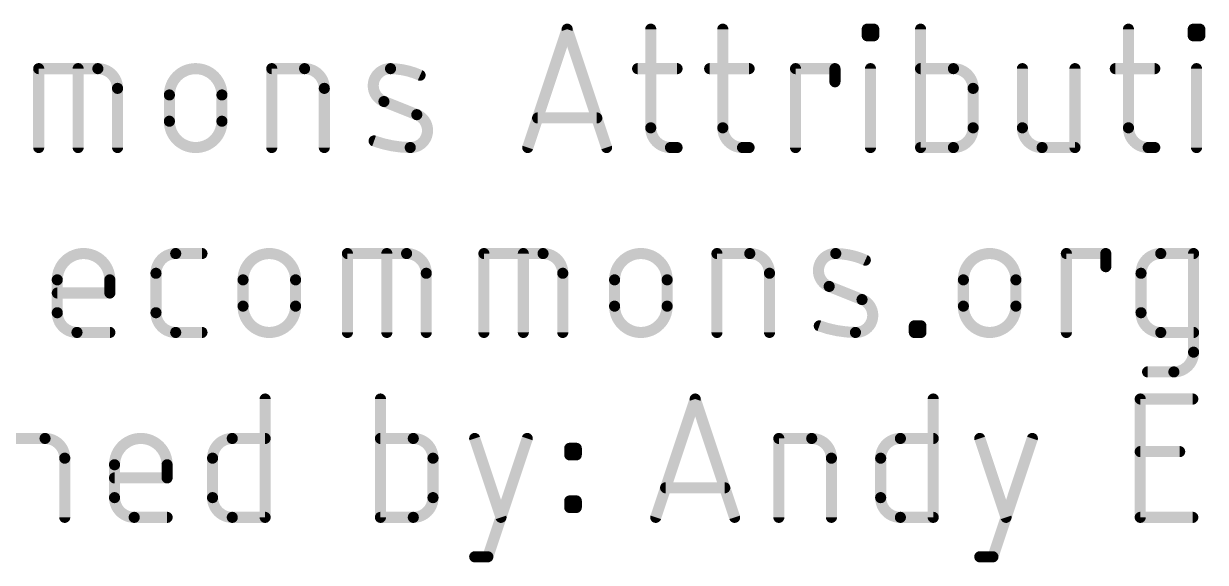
# Model space of a CAD drawing. Extents: x -17 to 92, y -61 to 85.
# Drawn here: x 21.87 to 38.11, y -6.89 to 0.51 of the extents above; entities that cross this region are included whole.
import ezdxf

# ---------------------------------------------------------------- set-up
doc = ezdxf.new("R2010")
doc.units = 0
doc.layers.add('20', color=31, linetype='CONTINUOUS')
doc.layers.add('51', color=253, linetype='CONTINUOUS')

msp = doc.modelspace()

# ---------------------------------------------------------------- linework, layer by layer
at = {"layer": '20', "const_width": 0.1524}
for points in [[(30.5562, -6.2738), (31.0981, -4.6482)], [(31.0981, -4.6482), (31.6399, -6.2738)], [(34.3698, -4.6482), (34.3698, -6.2738)], [(37.2146, -6.2738), (37.2146, -4.6482)], [(37.2146, -4.6482), (37.9371, -4.6482)], [(32.2478, -6.2738), (32.2478, -5.1901)], [(32.2478, -5.1901), (32.6994, -5.1901)], [(33.9183, -5.1901), (34.3698, -5.1901)], [(35.0094, -5.1901), (35.3706, -6.2738)], [(35.19, -6.8157), (35.7318, -5.1901)], [(37.2146, -5.3707), (37.7565, -5.3707)], [(32.9703, -5.461), (32.9703, -6.2738)], [(33.6473, -6.0029), (33.6473, -5.461)], [(31.5045, -5.8674), (30.6917, -5.8674)], [(34.3698, -6.2738), (33.9183, -6.2738)], [(37.9371, -6.2738), (37.2146, -6.2738)], [(35.0094, -6.8157), (35.19, -6.8157)]]:
    msp.add_lwpolyline(points, dxfattribs=at)
at = {"layer": '20'}
for points, const_width in [([(31.1342, -4.6362, 1), (31.0619, -4.6602)], 0.0762), ([(31.1342, -4.6602, 1), (31.0619, -4.6362)], 0.0762), ([(34.4079, -4.6482, 1), (34.3317, -4.6482)], 0.0762), ([(37.2527, -4.6482, 1), (37.1765, -4.6482)], 0.0762), ([(37.2146, -4.6101, 1), (37.2146, -4.6863)], 0.0762), ([(37.9371, -4.6863, 1), (37.9371, -4.6101)], 0.0762), ([(32.2859, -5.1901, 1), (32.2097, -5.1901)], 0.0762), ([(32.2478, -5.152, 1), (32.2478, -5.2282)], 0.0762), ([(32.9703, -5.461, 0.4142), (32.6994, -5.1901)], 0.1524), ([(32.6994, -5.152, 1), (32.6994, -5.2282)], 0.0762), ([(32.6994, -5.2282, 1), (32.6994, -5.152)], 0.0762), ([(33.9183, -5.1901, 0.4142), (33.6473, -5.461)], 0.1524), ([(33.9183, -5.152, 1), (33.9183, -5.2282)], 0.0762), ([(33.9183, -5.2282, 1), (33.9183, -5.152)], 0.0762), ([(34.3698, -5.2282, 1), (34.3698, -5.152)], 0.0762), ([(35.0455, -5.178, 1), (34.9732, -5.2021)], 0.0762), ([(35.768, -5.2021, 1), (35.6957, -5.178)], 0.0762), ([(37.2146, -5.3326, 1), (37.2146, -5.4088)], 0.0762), ([(37.7565, -5.4088, 1), (37.7565, -5.3326)], 0.0762), ([(33.0084, -5.461, 1), (32.9322, -5.461)], 0.0762), ([(32.9322, -5.461, 1), (33.0084, -5.461)], 0.0762), ([(33.6854, -5.461, 1), (33.6092, -5.461)], 0.0762), ([(33.6092, -5.461, 1), (33.6854, -5.461)], 0.0762), ([(30.6917, -5.8293, 1), (30.6917, -5.9055)], 0.0762), ([(31.5045, -5.9055, 1), (31.5045, -5.8293)], 0.0762), ([(33.6473, -6.0029, 0.4142), (33.9183, -6.2738)], 0.1524), ([(33.6854, -6.0029, 1), (33.6092, -6.0029)], 0.0762), ([(33.6092, -6.0029, 1), (33.6854, -6.0029)], 0.0762), ([(30.5201, -6.2618, 1), (30.5923, -6.2858)], 0.0762), ([(31.6038, -6.2858, 1), (31.6761, -6.2618)], 0.0762), ([(32.2097, -6.2738, 1), (32.2859, -6.2738)], 0.0762), ([(32.9322, -6.2738, 1), (33.0084, -6.2738)], 0.0762), ([(33.9183, -6.2357, 1), (33.9183, -6.3119)], 0.0762), ([(33.9183, -6.3119, 1), (33.9183, -6.2357)], 0.0762), ([(34.3317, -6.2738, 1), (34.4079, -6.2738)], 0.0762), ([(34.3698, -6.3119, 1), (34.3698, -6.2357)], 0.0762), ([(35.3345, -6.2858, 1), (35.4067, -6.2618)], 0.0762), ([(37.2146, -6.2357, 1), (37.2146, -6.3119)], 0.0762), ([(37.1765, -6.2738, 1), (37.2527, -6.2738)], 0.0762), ([(37.9371, -6.3119, 1), (37.9371, -6.2357)], 0.0762), ([(35.0094, -6.7776, 1), (35.0094, -6.8538)], 0.0762), ([(35.1538, -6.8036, 1), (35.2261, -6.8277)], 0.0762), ([(35.19, -6.8538, 1), (35.19, -6.7776)], 0.0762)]:
    msp.add_lwpolyline(points, format="xyb", dxfattribs=dict(at, const_width=const_width))
at = {"layer": '51', "const_width": 0.1524}
for points in [[(28.7973, -1.1938), (29.3391, 0.4318)], [(29.3391, 0.4318), (29.881, -1.1938)], [(30.4877, 0.4318), (30.4877, -0.9229)], [(31.4777, 0.4318), (31.4777, -0.9229)], [(33.4623, 0.3415), (33.4623, 0.4318)], [(33.4623, 0.4318), (33.5526, 0.4318)], [(33.5526, 0.4318), (33.5526, 0.3415)], [(34.1956, 0.4318), (34.1956, -1.1938)], [(37.0528, 0.4318), (37.0528, -0.9229)], [(37.9432, 0.3415), (37.9432, 0.4318)], [(37.9432, 0.4318), (38.0335, 0.4318)], [(38.0335, 0.4318), (38.0335, 0.3415)], [(33.5526, 0.3415), (33.4623, 0.3415)], [(38.0335, 0.3415), (37.9432, 0.3415)], [(22.0758, -1.1938), (22.0758, -0.1101)], [(22.0758, -0.1101), (22.8886, -0.1101)], [(22.6177, -1.1938), (22.6177, -0.1101)], [(25.2785, -1.1938), (25.2785, -0.1101)], [(25.2785, -0.1101), (25.73, -0.1101)], [(30.3071, -0.1101), (30.8489, -0.1101)], [(31.297, -0.1101), (31.8389, -0.1101)], [(32.4773, -1.1938), (32.4773, -0.1101)], [(32.4773, -0.1101), (33.0192, -0.1101)], [(33.0192, -0.1101), (33.0192, -0.2907)], [(33.5074, -1.1938), (33.5074, -0.1101)], [(34.6472, -0.1101), (34.1956, -0.1101)], [(35.5951, -0.1101), (35.5951, -0.9229)], [(36.3176, -1.1938), (36.3176, -0.1101)], [(36.8722, -0.1101), (37.414, -0.1101)], [(37.9884, -1.1938), (37.9884, -0.1101)], [(23.1596, -0.381), (23.1596, -1.1938)], [(26.001, -0.381), (26.001, -1.1938)], [(34.9181, -0.9229), (34.9181, -0.381)], [(23.8717, -0.8326), (23.8717, -0.4713)], [(24.5942, -0.4713), (24.5942, -0.8326)], [(27.2723, -0.7422), (26.8208, -0.5616)], [(29.7455, -0.7874), (28.9327, -0.7874)], [(30.7586, -1.1938), (30.8489, -1.1938)], [(31.7486, -1.1938), (31.8389, -1.1938)], [(34.1956, -1.1938), (34.6472, -1.1938)], [(35.866, -1.1938), (36.3176, -1.1938)], [(37.3237, -1.1938), (37.414, -1.1938)], [(23.9584, -2.6501), (24.3197, -2.6501)], [(26.3187, -3.7338), (26.3187, -2.6501)], [(26.3187, -2.6501), (27.1315, -2.6501)], [(26.8606, -3.7338), (26.8606, -2.6501)], [(28.1945, -3.7338), (28.1945, -2.6501)], [(28.1945, -2.6501), (29.0073, -2.6501)], [(28.7363, -3.7338), (28.7363, -2.6501)], [(31.3971, -3.7338), (31.3971, -2.6501)], [(31.3971, -2.6501), (31.8487, -2.6501)], [(36.1992, -3.7338), (36.1992, -2.6501)], [(36.1992, -2.6501), (36.7411, -2.6501)], [(36.7411, -2.6501), (36.7411, -2.8307)], [(37.4964, -2.6501), (37.9479, -2.6501)], [(37.9479, -2.6501), (37.9479, -4.0047)], [(23.6875, -3.4629), (23.6875, -2.921)], [(27.4025, -2.921), (27.4025, -3.7338)], [(29.2782, -2.921), (29.2782, -3.7338)], [(32.1196, -2.921), (32.1196, -3.7338)], [(37.2255, -3.4629), (37.2255, -2.921)], [(22.331, -3.4629), (22.331, -3.0113)], [(23.0535, -3.0113), (23.0535, -3.1919)], [(24.8841, -3.3726), (24.8841, -3.0113)], [(25.6066, -3.0113), (25.6066, -3.3726)], [(29.9903, -3.3726), (29.9903, -3.0113)], [(30.7128, -3.0113), (30.7128, -3.3726)], [(33.391, -3.2822), (32.9394, -3.1016)], [(34.7839, -3.3726), (34.7839, -3.0113)], [(35.5064, -3.0113), (35.5064, -3.3726)], [(23.0535, -3.1919), (22.331, -3.1919)], [(34.11, -3.7338), (34.11, -3.6435)], [(34.11, -3.6435), (34.2003, -3.6435)], [(34.2003, -3.6435), (34.2003, -3.7338)], [(23.0535, -3.7338), (22.6019, -3.7338)], [(24.3197, -3.7338), (23.9584, -3.7338)], [(34.2003, -3.7338), (34.11, -3.7338)], [(37.9479, -3.7338), (37.4964, -3.7338)], [(37.677, -4.2757), (37.3158, -4.2757)], [(25.1878, -4.6482), (25.1878, -6.2738)], [(26.7725, -4.6482), (26.7725, -6.2738)], [(21.7111, -5.1901), (22.1627, -5.1901)], [(24.7362, -5.1901), (25.1878, -5.1901)], [(27.2241, -5.1901), (26.7725, -5.1901)], [(28.0678, -5.1901), (28.429, -6.2738)], [(28.2484, -6.8157), (28.7903, -5.1901)], [(29.3739, -5.4158), (29.3739, -5.3255)], [(29.3739, -5.3255), (29.4642, -5.3255)], [(29.4642, -5.4158), (29.3739, -5.4158)], [(29.4642, -5.3255), (29.4642, -5.4158)], [(22.4336, -5.461), (22.4336, -6.2738)], [(23.1179, -6.0029), (23.1179, -5.5513)], [(23.8404, -5.5513), (23.8404, -5.7319)], [(24.4653, -6.0029), (24.4653, -5.461)], [(27.495, -6.0029), (27.495, -5.461)], [(23.8404, -5.7319), (23.1179, -5.7319)], [(29.3739, -6.1383), (29.3739, -6.048)], [(29.3739, -6.048), (29.4642, -6.048)], [(29.4642, -6.048), (29.4642, -6.1383)], [(29.4642, -6.1383), (29.3739, -6.1383)], [(23.8404, -6.2738), (23.3888, -6.2738)], [(25.1878, -6.2738), (24.7362, -6.2738)], [(26.7725, -6.2738), (27.2241, -6.2738)], [(28.0678, -6.8157), (28.2484, -6.8157)]]:
    msp.add_lwpolyline(points, dxfattribs=at)
at = {"layer": '51'}
for points, const_width in [([(29.3753, 0.4438, 1), (29.303, 0.4198)], 0.0762), ([(29.3753, 0.4198, 1), (29.303, 0.4438)], 0.0762), ([(30.5258, 0.4318, 1), (30.4496, 0.4318)], 0.0762), ([(31.5158, 0.4318, 1), (31.4396, 0.4318)], 0.0762), ([(33.5004, 0.4318, 1), (33.4242, 0.4318)], 0.0762), ([(33.4623, 0.4699, 1), (33.4623, 0.3937)], 0.0762), ([(33.5907, 0.4318, 1), (33.5145, 0.4318)], 0.0762), ([(33.5526, 0.3937, 1), (33.5526, 0.4699)], 0.0762), ([(34.2337, 0.4318, 1), (34.1575, 0.4318)], 0.0762), ([(37.0909, 0.4318, 1), (37.0147, 0.4318)], 0.0762), ([(37.9813, 0.4318, 1), (37.9051, 0.4318)], 0.0762), ([(37.9432, 0.4699, 1), (37.9432, 0.3937)], 0.0762), ([(38.0716, 0.4318, 1), (37.9954, 0.4318)], 0.0762), ([(38.0335, 0.3937, 1), (38.0335, 0.4699)], 0.0762), ([(33.4623, 0.3796, 1), (33.4623, 0.3034)], 0.0762), ([(33.4242, 0.3415, 1), (33.5004, 0.3415)], 0.0762), ([(33.5145, 0.3415, 1), (33.5907, 0.3415)], 0.0762), ([(33.5526, 0.3034, 1), (33.5526, 0.3796)], 0.0762), ([(37.9432, 0.3796, 1), (37.9432, 0.3034)], 0.0762), ([(37.9051, 0.3415, 1), (37.9813, 0.3415)], 0.0762), ([(37.9954, 0.3415, 1), (38.0716, 0.3415)], 0.0762), ([(38.0335, 0.3034, 1), (38.0335, 0.3796)], 0.0762), ([(22.1139, -0.1101, 1), (22.0377, -0.1101)], 0.0762), ([(22.0758, -0.072, 1), (22.0758, -0.1482)], 0.0762), ([(22.6558, -0.1101, 1), (22.5796, -0.1101)], 0.0762), ([(23.1596, -0.381, 0.4142), (22.8886, -0.1101)], 0.1524), ([(22.8886, -0.072, 1), (22.8886, -0.1482)], 0.0762), ([(22.8886, -0.1482, 1), (22.8886, -0.072)], 0.0762), ([(24.5942, -0.4713, 1), (23.8717, -0.4713)], 0.1524), ([(25.3166, -0.1101, 1), (25.2404, -0.1101)], 0.0762), ([(25.2785, -0.072, 1), (25.2785, -0.1482)], 0.0762), ([(26.001, -0.381, 0.4142), (25.73, -0.1101)], 0.1524), ([(25.73, -0.072, 1), (25.73, -0.1482)], 0.0762), ([(25.73, -0.1482, 1), (25.73, -0.072)], 0.0762), ([(26.9111, -0.1101, 0.8318), (26.8208, -0.5616)], 0.1524), ([(26.9116, -0.072, 1), (26.9105, -0.1482)], 0.0762), ([(27.3175, -0.2004, 0.1026), (26.9111, -0.1101)], 0.1524), ([(26.9105, -0.1482, 1), (26.9116, -0.072)], 0.0762), ([(27.3018, -0.2351, 1), (27.3331, -0.1656)], 0.0762), ([(30.3071, -0.072, 1), (30.3071, -0.1482)], 0.0762), ([(30.8489, -0.1482, 1), (30.8489, -0.072)], 0.0762), ([(31.297, -0.072, 1), (31.297, -0.1482)], 0.0762), ([(31.8389, -0.1482, 1), (31.8389, -0.072)], 0.0762), ([(32.5154, -0.1101, 1), (32.4392, -0.1101)], 0.0762), ([(32.4773, -0.072, 1), (32.4773, -0.1482)], 0.0762), ([(33.0573, -0.1101, 1), (32.9811, -0.1101)], 0.0762), ([(33.0192, -0.1482, 1), (33.0192, -0.072)], 0.0762), ([(33.5455, -0.1101, 1), (33.4693, -0.1101)], 0.0762), ([(34.1956, -0.072, 1), (34.1956, -0.1482)], 0.0762), ([(34.9181, -0.381, 0.4142), (34.6472, -0.1101)], 0.1524), ([(34.6472, -0.072, 1), (34.6472, -0.1482)], 0.0762), ([(34.6472, -0.1482, 1), (34.6472, -0.072)], 0.0762), ([(35.6332, -0.1101, 1), (35.557, -0.1101)], 0.0762), ([(36.3557, -0.1101, 1), (36.2795, -0.1101)], 0.0762), ([(36.8722, -0.072, 1), (36.8722, -0.1482)], 0.0762), ([(37.414, -0.1482, 1), (37.414, -0.072)], 0.0762), ([(38.0265, -0.1101, 1), (37.9503, -0.1101)], 0.0762), ([(23.1977, -0.381, 1), (23.1215, -0.381)], 0.0762), ([(26.0391, -0.381, 1), (25.9629, -0.381)], 0.0762), ([(32.9811, -0.2907, 1), (33.0573, -0.2907)], 0.0762), ([(34.9562, -0.381, 1), (34.88, -0.381)], 0.0762), ([(23.1215, -0.381, 1), (23.1977, -0.381)], 0.0762), ([(23.9098, -0.4713, 1), (23.8336, -0.4713)], 0.0762), ([(23.8336, -0.4713, 1), (23.9098, -0.4713)], 0.0762), ([(24.6323, -0.4713, 1), (24.5561, -0.4713)], 0.0762), ([(24.5561, -0.4713, 1), (24.6323, -0.4713)], 0.0762), ([(25.9629, -0.381, 1), (26.0391, -0.381)], 0.0762), ([(26.8349, -0.5263, 1), (26.8066, -0.597)], 0.0762), ([(34.88, -0.381, 1), (34.9562, -0.381)], 0.0762), ([(26.8066, -0.597, 1), (26.8349, -0.5262)], 0.0762), ([(23.8717, -0.8326, 1), (24.5942, -0.8326)], 0.1524), ([(23.9098, -0.8326, 1), (23.8336, -0.8326)], 0.0762), ([(23.8336, -0.8326, 1), (23.9098, -0.8326)], 0.0762), ([(24.6323, -0.8326, 1), (24.5561, -0.8326)], 0.0762), ([(24.5561, -0.8326, 1), (24.6323, -0.8326)], 0.0762), ([(27.182, -1.1938, 0.8318), (27.2723, -0.7422)], 0.1524), ([(27.2865, -0.7069, 1), (27.2582, -0.7776)], 0.0762), ([(27.2582, -0.7776, 1), (27.2865, -0.7069)], 0.0762), ([(28.9327, -0.7493, 1), (28.9327, -0.8255)], 0.0762), ([(29.7455, -0.8255, 1), (29.7455, -0.7493)], 0.0762), ([(30.4877, -0.9229, 0.4142), (30.7586, -1.1938)], 0.1524), ([(30.5258, -0.9229, 1), (30.4496, -0.9229)], 0.0762), ([(30.4496, -0.9229, 1), (30.5258, -0.9229)], 0.0762), ([(31.4777, -0.9229, 0.4142), (31.7486, -1.1938)], 0.1524), ([(31.5158, -0.9229, 1), (31.4396, -0.9229)], 0.0762), ([(31.4396, -0.9229, 1), (31.5158, -0.9229)], 0.0762), ([(34.6472, -1.1938, 0.4142), (34.9181, -0.9229)], 0.1524), ([(34.9562, -0.9229, 1), (34.88, -0.9229)], 0.0762), ([(34.88, -0.9229, 1), (34.9562, -0.9229)], 0.0762), ([(35.5951, -0.9229, 0.4142), (35.866, -1.1938)], 0.1524), ([(35.6332, -0.9229, 1), (35.557, -0.9229)], 0.0762), ([(35.557, -0.9229, 1), (35.6332, -0.9229)], 0.0762), ([(37.0528, -0.9229, 0.4142), (37.3237, -1.1938)], 0.1524), ([(37.0909, -0.9229, 1), (37.0147, -0.9229)], 0.0762), ([(37.0147, -0.9229, 1), (37.0909, -0.9229)], 0.0762), ([(26.6982, -1.0676, 1), (26.6724, -1.1393)], 0.0762), ([(26.6853, -1.1035, 0.083), (27.182, -1.1938)], 0.1524), ([(27.1825, -1.1557, 1), (27.1815, -1.2319)], 0.0762), ([(27.1815, -1.2319, 1), (27.1825, -1.1557)], 0.0762), ([(30.7586, -1.1557, 1), (30.7586, -1.2319)], 0.0762), ([(30.7586, -1.2319, 1), (30.7586, -1.1557)], 0.0762), ([(30.8489, -1.2319, 1), (30.8489, -1.1557)], 0.0762), ([(31.7486, -1.1557, 1), (31.7486, -1.2319)], 0.0762), ([(31.7486, -1.2319, 1), (31.7486, -1.1557)], 0.0762), ([(31.8389, -1.2319, 1), (31.8389, -1.1557)], 0.0762), ([(34.1956, -1.1557, 1), (34.1956, -1.2319)], 0.0762), ([(34.6472, -1.1557, 1), (34.6472, -1.2319)], 0.0762), ([(34.6472, -1.2319, 1), (34.6472, -1.1557)], 0.0762), ([(35.866, -1.1557, 1), (35.866, -1.2319)], 0.0762), ([(35.866, -1.2319, 1), (35.866, -1.1557)], 0.0762), ([(36.3176, -1.2319, 1), (36.3176, -1.1557)], 0.0762), ([(37.3237, -1.1557, 1), (37.3237, -1.2319)], 0.0762), ([(37.3237, -1.2319, 1), (37.3237, -1.1557)], 0.0762), ([(37.414, -1.2319, 1), (37.414, -1.1557)], 0.0762), ([(22.0377, -1.1938, 1), (22.1139, -1.1938)], 0.0762), ([(22.5796, -1.1938, 1), (22.6558, -1.1938)], 0.0762), ([(23.1215, -1.1938, 1), (23.1977, -1.1938)], 0.0762), ([(25.2404, -1.1938, 1), (25.3166, -1.1938)], 0.0762), ([(25.9629, -1.1938, 1), (26.0391, -1.1938)], 0.0762), ([(28.7611, -1.1818, 1), (28.8334, -1.2058)], 0.0762), ([(29.8448, -1.2058, 1), (29.9171, -1.1818)], 0.0762), ([(32.4392, -1.1938, 1), (32.5154, -1.1938)], 0.0762), ([(33.4693, -1.1938, 1), (33.5455, -1.1938)], 0.0762), ([(34.1575, -1.1938, 1), (34.2337, -1.1938)], 0.0762), ([(36.2795, -1.1938, 1), (36.3557, -1.1938)], 0.0762), ([(37.9503, -1.1938, 1), (38.0265, -1.1938)], 0.0762), ([(23.0535, -3.0113, 1), (22.331, -3.0113)], 0.1524), ([(23.9584, -2.6501, 0.4142), (23.6875, -2.921)], 0.1524), ([(23.9584, -2.612, 1), (23.9584, -2.6882)], 0.0762), ([(23.9584, -2.6882, 1), (23.9584, -2.612)], 0.0762), ([(24.3197, -2.6882, 1), (24.3197, -2.612)], 0.0762), ([(25.6066, -3.0113, 1), (24.8841, -3.0113)], 0.1524), ([(26.3568, -2.6501, 1), (26.2806, -2.6501)], 0.0762), ([(26.3187, -2.612, 1), (26.3187, -2.6882)], 0.0762), ([(26.8987, -2.6501, 1), (26.8225, -2.6501)], 0.0762), ([(27.4025, -2.921, 0.4142), (27.1315, -2.6501)], 0.1524), ([(27.1315, -2.612, 1), (27.1315, -2.6882)], 0.0762), ([(27.1315, -2.6882, 1), (27.1315, -2.612)], 0.0762), ([(28.2326, -2.6501, 1), (28.1564, -2.6501)], 0.0762), ([(28.1945, -2.612, 1), (28.1945, -2.6882)], 0.0762), ([(28.7744, -2.6501, 1), (28.6982, -2.6501)], 0.0762), ([(29.2782, -2.921, 0.4142), (29.0073, -2.6501)], 0.1524), ([(29.0073, -2.612, 1), (29.0073, -2.6882)], 0.0762), ([(29.0073, -2.6882, 1), (29.0073, -2.612)], 0.0762), ([(30.7128, -3.0113, 1), (29.9903, -3.0113)], 0.1524), ([(31.4352, -2.6501, 1), (31.359, -2.6501)], 0.0762), ([(31.3971, -2.612, 1), (31.3971, -2.6882)], 0.0762), ([(32.1196, -2.921, 0.4142), (31.8487, -2.6501)], 0.1524), ([(31.8487, -2.612, 1), (31.8487, -2.6882)], 0.0762), ([(31.8487, -2.6882, 1), (31.8487, -2.612)], 0.0762), ([(33.0297, -2.6501, 0.8318), (32.9394, -3.1016)], 0.1524), ([(33.4361, -2.7404, 0.1026), (33.0297, -2.6501)], 0.1524), ([(33.0303, -2.612, 1), (33.0292, -2.6882)], 0.0762), ([(33.0292, -2.6882, 1), (33.0303, -2.612)], 0.0762), ([(35.5064, -3.0113, 1), (34.7839, -3.0113)], 0.1524), ([(36.2373, -2.6501, 1), (36.1611, -2.6501)], 0.0762), ([(36.1992, -2.612, 1), (36.1992, -2.6882)], 0.0762), ([(36.7792, -2.6501, 1), (36.703, -2.6501)], 0.0762), ([(36.7411, -2.6882, 1), (36.7411, -2.612)], 0.0762), ([(37.4964, -2.6501, 0.4142), (37.2255, -2.921)], 0.1524), ([(37.4964, -2.612, 1), (37.4964, -2.6882)], 0.0762), ([(37.4964, -2.6882, 1), (37.4964, -2.612)], 0.0762), ([(37.986, -2.6501, 1), (37.9098, -2.6501)], 0.0762), ([(37.9479, -2.6882, 1), (37.9479, -2.612)], 0.0762), ([(33.4205, -2.7751, 1), (33.4518, -2.7056)], 0.0762), ([(23.7256, -2.921, 1), (23.6494, -2.921)], 0.0762), ([(23.6494, -2.921, 1), (23.7256, -2.921)], 0.0762), ([(27.4406, -2.921, 1), (27.3644, -2.921)], 0.0762), ([(27.3644, -2.921, 1), (27.4406, -2.921)], 0.0762), ([(29.3163, -2.921, 1), (29.2401, -2.921)], 0.0762), ([(29.2401, -2.921, 1), (29.3163, -2.921)], 0.0762), ([(32.1577, -2.921, 1), (32.0815, -2.921)], 0.0762), ([(32.0815, -2.921, 1), (32.1577, -2.921)], 0.0762), ([(36.703, -2.8307, 1), (36.7792, -2.8307)], 0.0762), ([(37.2636, -2.921, 1), (37.1874, -2.921)], 0.0762), ([(37.1874, -2.921, 1), (37.2636, -2.921)], 0.0762), ([(22.3691, -3.0113, 1), (22.2929, -3.0113)], 0.0762), ([(22.2929, -3.0113, 1), (22.3691, -3.0113)], 0.0762), ([(23.0916, -3.0113, 1), (23.0154, -3.0113)], 0.0762), ([(23.0154, -3.0113, 1), (23.0916, -3.0113)], 0.0762), ([(24.9222, -3.0113, 1), (24.846, -3.0113)], 0.0762), ([(24.846, -3.0113, 1), (24.9222, -3.0113)], 0.0762), ([(25.6447, -3.0113, 1), (25.5685, -3.0113)], 0.0762), ([(25.5685, -3.0113, 1), (25.6447, -3.0113)], 0.0762), ([(30.0284, -3.0113, 1), (29.9522, -3.0113)], 0.0762), ([(29.9522, -3.0113, 1), (30.0284, -3.0113)], 0.0762), ([(30.7509, -3.0113, 1), (30.6747, -3.0113)], 0.0762), ([(30.6747, -3.0113, 1), (30.7509, -3.0113)], 0.0762), ([(32.9536, -3.0663, 1), (32.9253, -3.137)], 0.0762), ([(32.9253, -3.137, 1), (32.9536, -3.0662)], 0.0762), ([(34.822, -3.0113, 1), (34.7458, -3.0113)], 0.0762), ([(34.7458, -3.0113, 1), (34.822, -3.0113)], 0.0762), ([(35.5445, -3.0113, 1), (35.4683, -3.0113)], 0.0762), ([(35.4683, -3.0113, 1), (35.5445, -3.0113)], 0.0762), ([(22.331, -3.1538, 1), (22.331, -3.23)], 0.0762), ([(23.0154, -3.1919, 1), (23.0916, -3.1919)], 0.0762), ([(23.0535, -3.23, 1), (23.0535, -3.1538)], 0.0762), ([(33.3007, -3.7338, 0.8318), (33.391, -3.2822)], 0.1524), ([(33.4051, -3.2469, 1), (33.3768, -3.3176)], 0.0762), ([(33.3768, -3.3176, 1), (33.4051, -3.2469)], 0.0762), ([(22.331, -3.4629, 0.4142), (22.6019, -3.7338)], 0.1524), ([(22.3691, -3.4629, 1), (22.2929, -3.4629)], 0.0762), ([(23.6875, -3.4629, 0.4142), (23.9584, -3.7338)], 0.1524), ([(23.7256, -3.4629, 1), (23.6494, -3.4629)], 0.0762), ([(24.8841, -3.3726, 1), (25.6066, -3.3726)], 0.1524), ([(24.9222, -3.3726, 1), (24.846, -3.3726)], 0.0762), ([(24.846, -3.3726, 1), (24.9222, -3.3726)], 0.0762), ([(25.6447, -3.3726, 1), (25.5685, -3.3726)], 0.0762), ([(25.5685, -3.3726, 1), (25.6447, -3.3726)], 0.0762), ([(29.9903, -3.3726, 1), (30.7128, -3.3726)], 0.1524), ([(30.0284, -3.3726, 1), (29.9522, -3.3726)], 0.0762), ([(29.9522, -3.3726, 1), (30.0284, -3.3726)], 0.0762), ([(30.7509, -3.3726, 1), (30.6747, -3.3726)], 0.0762), ([(30.6747, -3.3726, 1), (30.7509, -3.3726)], 0.0762), ([(34.7839, -3.3726, 1), (35.5064, -3.3726)], 0.1524), ([(34.822, -3.3726, 1), (34.7458, -3.3726)], 0.0762), ([(34.7458, -3.3726, 1), (34.822, -3.3726)], 0.0762), ([(35.5445, -3.3726, 1), (35.4683, -3.3726)], 0.0762), ([(35.4683, -3.3726, 1), (35.5445, -3.3726)], 0.0762), ([(37.2255, -3.4629, 0.4142), (37.4964, -3.7338)], 0.1524), ([(37.2636, -3.4629, 1), (37.1874, -3.4629)], 0.0762), ([(22.2929, -3.4629, 1), (22.3691, -3.4629)], 0.0762), ([(23.6494, -3.4629, 1), (23.7256, -3.4629)], 0.0762), ([(32.8168, -3.6076, 1), (32.791, -3.6793)], 0.0762), ([(32.8039, -3.6435, 0.083), (33.3007, -3.7338)], 0.1524), ([(34.1481, -3.6435, 1), (34.0719, -3.6435)], 0.0762), ([(34.11, -3.6054, 1), (34.11, -3.6816)], 0.0762), ([(34.2384, -3.6435, 1), (34.1622, -3.6435)], 0.0762), ([(34.2003, -3.6816, 1), (34.2003, -3.6054)], 0.0762), ([(37.1874, -3.4629, 1), (37.2636, -3.4629)], 0.0762), ([(22.6019, -3.6957, 1), (22.6019, -3.7719)], 0.0762), ([(22.6019, -3.7719, 1), (22.6019, -3.6957)], 0.0762), ([(23.0535, -3.7719, 1), (23.0535, -3.6957)], 0.0762), ([(23.9584, -3.6957, 1), (23.9584, -3.7719)], 0.0762), ([(23.9584, -3.7719, 1), (23.9584, -3.6957)], 0.0762), ([(24.3197, -3.7719, 1), (24.3197, -3.6957)], 0.0762), ([(26.2806, -3.7338, 1), (26.3568, -3.7338)], 0.0762), ([(26.8225, -3.7338, 1), (26.8987, -3.7338)], 0.0762), ([(27.3644, -3.7338, 1), (27.4406, -3.7338)], 0.0762), ([(28.1564, -3.7338, 1), (28.2326, -3.7338)], 0.0762), ([(28.6982, -3.7338, 1), (28.7744, -3.7338)], 0.0762), ([(29.2401, -3.7338, 1), (29.3163, -3.7338)], 0.0762), ([(31.359, -3.7338, 1), (31.4352, -3.7338)], 0.0762), ([(32.0815, -3.7338, 1), (32.1577, -3.7338)], 0.0762), ([(33.3012, -3.6957, 1), (33.3001, -3.7719)], 0.0762), ([(33.3001, -3.7719, 1), (33.3012, -3.6957)], 0.0762), ([(34.11, -3.6957, 1), (34.11, -3.7719)], 0.0762), ([(34.0719, -3.7338, 1), (34.1481, -3.7338)], 0.0762), ([(34.1622, -3.7338, 1), (34.2384, -3.7338)], 0.0762), ([(34.2003, -3.7719, 1), (34.2003, -3.6957)], 0.0762), ([(36.1611, -3.7338, 1), (36.2373, -3.7338)], 0.0762), ([(37.4964, -3.6957, 1), (37.4964, -3.7719)], 0.0762), ([(37.4964, -3.7719, 1), (37.4964, -3.6957)], 0.0762), ([(37.9479, -3.7719, 1), (37.9479, -3.6957)], 0.0762), ([(37.677, -4.2757, 0.4142), (37.9479, -4.0047)], 0.1524), ([(37.986, -4.0047, 1), (37.9098, -4.0047)], 0.0762), ([(37.9098, -4.0047, 1), (37.986, -4.0047)], 0.0762), ([(37.3158, -4.2376, 1), (37.3158, -4.3138)], 0.0762), ([(37.677, -4.2376, 1), (37.677, -4.3138)], 0.0762), ([(37.677, -4.3138, 1), (37.677, -4.2376)], 0.0762), ([(25.2259, -4.6482, 1), (25.1497, -4.6482)], 0.0762), ([(26.8106, -4.6482, 1), (26.7344, -4.6482)], 0.0762), ([(22.4336, -5.461, 0.4142), (22.1627, -5.1901)], 0.1524), ([(22.1627, -5.152, 1), (22.1627, -5.2282)], 0.0762), ([(22.1627, -5.2282, 1), (22.1627, -5.152)], 0.0762), ([(23.8404, -5.5513, 1), (23.1179, -5.5513)], 0.1524), ([(24.7362, -5.1901, 0.4142), (24.4653, -5.461)], 0.1524), ([(24.7362, -5.152, 1), (24.7362, -5.2282)], 0.0762), ([(24.7362, -5.2282, 1), (24.7362, -5.152)], 0.0762), ([(25.1878, -5.2282, 1), (25.1878, -5.152)], 0.0762), ([(26.7725, -5.152, 1), (26.7725, -5.2282)], 0.0762), ([(27.495, -5.461, 0.4142), (27.2241, -5.1901)], 0.1524), ([(27.2241, -5.152, 1), (27.2241, -5.2282)], 0.0762), ([(27.2241, -5.2282, 1), (27.2241, -5.152)], 0.0762), ([(28.1039, -5.178, 1), (28.0316, -5.2021)], 0.0762), ([(28.8264, -5.2021, 1), (28.7541, -5.178)], 0.0762), ([(29.412, -5.3255, 1), (29.3358, -5.3255)], 0.0762), ([(29.3739, -5.2874, 1), (29.3739, -5.3636)], 0.0762), ([(29.3739, -5.3777, 1), (29.3739, -5.4539)], 0.0762), ([(29.5023, -5.3255, 1), (29.4261, -5.3255)], 0.0762), ([(29.4642, -5.3636, 1), (29.4642, -5.2874)], 0.0762), ([(29.4642, -5.4539, 1), (29.4642, -5.3777)], 0.0762), ([(22.4717, -5.461, 1), (22.3955, -5.461)], 0.0762), ([(22.3955, -5.461, 1), (22.4717, -5.461)], 0.0762), ([(23.156, -5.5513, 1), (23.0798, -5.5513)], 0.0762), ([(23.0798, -5.5513, 1), (23.156, -5.5513)], 0.0762), ([(23.8785, -5.5513, 1), (23.8023, -5.5513)], 0.0762), ([(23.8023, -5.5513, 1), (23.8785, -5.5513)], 0.0762), ([(24.5034, -5.461, 1), (24.4272, -5.461)], 0.0762), ([(24.4272, -5.461, 1), (24.5034, -5.461)], 0.0762), ([(27.5331, -5.461, 1), (27.4569, -5.461)], 0.0762), ([(27.4569, -5.461, 1), (27.5331, -5.461)], 0.0762), ([(29.3358, -5.4158, 1), (29.412, -5.4158)], 0.0762), ([(29.4261, -5.4158, 1), (29.5023, -5.4158)], 0.0762), ([(23.1179, -5.6938, 1), (23.1179, -5.77)], 0.0762), ([(23.8404, -5.77, 1), (23.8404, -5.6938)], 0.0762), ([(23.8023, -5.7319, 1), (23.8785, -5.7319)], 0.0762), ([(23.1179, -6.0029, 0.4142), (23.3888, -6.2738)], 0.1524), ([(23.156, -6.0029, 1), (23.0798, -6.0029)], 0.0762), ([(23.0798, -6.0029, 1), (23.156, -6.0029)], 0.0762), ([(24.4653, -6.0029, 0.4142), (24.7362, -6.2738)], 0.1524), ([(24.5034, -6.0029, 1), (24.4272, -6.0029)], 0.0762), ([(24.4272, -6.0029, 1), (24.5034, -6.0029)], 0.0762), ([(27.2241, -6.2738, 0.4142), (27.495, -6.0029)], 0.1524), ([(27.5331, -6.0029, 1), (27.4569, -6.0029)], 0.0762), ([(27.4569, -6.0029, 1), (27.5331, -6.0029)], 0.0762), ([(29.412, -6.048, 1), (29.3358, -6.048)], 0.0762), ([(29.3739, -6.0099, 1), (29.3739, -6.0861)], 0.0762), ([(29.5023, -6.048, 1), (29.4261, -6.048)], 0.0762), ([(29.4642, -6.0861, 1), (29.4642, -6.0099)], 0.0762), ([(29.3739, -6.1002, 1), (29.3739, -6.1764)], 0.0762), ([(29.3358, -6.1383, 1), (29.412, -6.1383)], 0.0762), ([(29.4261, -6.1383, 1), (29.5023, -6.1383)], 0.0762), ([(29.4642, -6.1764, 1), (29.4642, -6.1002)], 0.0762), ([(22.3955, -6.2738, 1), (22.4717, -6.2738)], 0.0762), ([(23.3888, -6.2357, 1), (23.3888, -6.3119)], 0.0762), ([(23.3888, -6.3119, 1), (23.3888, -6.2357)], 0.0762), ([(23.8404, -6.3119, 1), (23.8404, -6.2357)], 0.0762), ([(24.7362, -6.2357, 1), (24.7362, -6.3119)], 0.0762), ([(24.7362, -6.3119, 1), (24.7362, -6.2357)], 0.0762), ([(25.1497, -6.2738, 1), (25.2259, -6.2738)], 0.0762), ([(25.1878, -6.3119, 1), (25.1878, -6.2357)], 0.0762), ([(26.7725, -6.2357, 1), (26.7725, -6.3119)], 0.0762), ([(26.7344, -6.2738, 1), (26.8106, -6.2738)], 0.0762), ([(27.2241, -6.2357, 1), (27.2241, -6.3119)], 0.0762), ([(27.2241, -6.3119, 1), (27.2241, -6.2357)], 0.0762), ([(28.3929, -6.2858, 1), (28.4652, -6.2618)], 0.0762), ([(28.0678, -6.7776, 1), (28.0678, -6.8538)], 0.0762), ([(28.2123, -6.8036, 1), (28.2846, -6.8277)], 0.0762), ([(28.2484, -6.8538, 1), (28.2484, -6.7776)], 0.0762)]:
    msp.add_lwpolyline(points, format="xyb", dxfattribs=dict(at, const_width=const_width))

doc.saveas('drawing.dxf')
